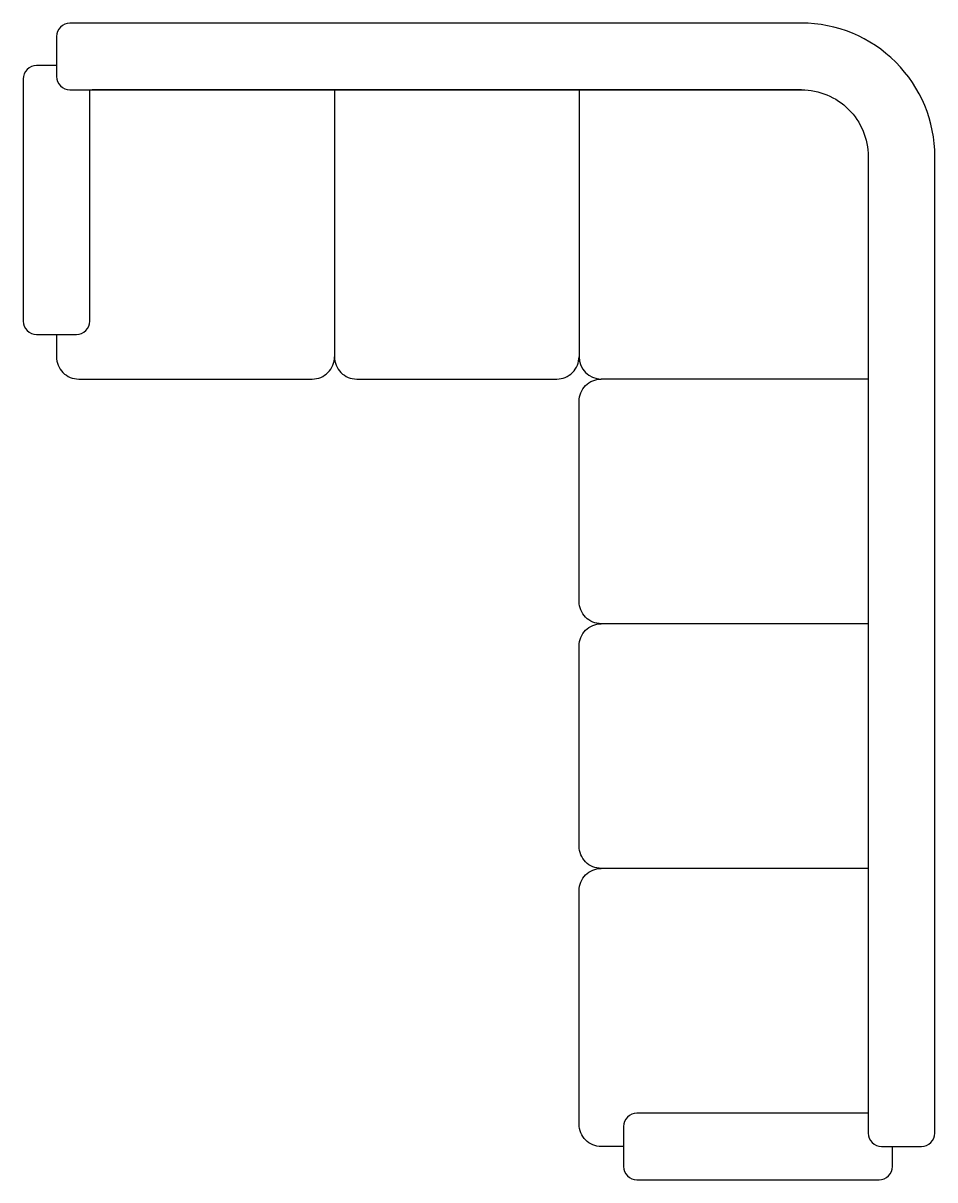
# Model space of a CAD drawing. Extents: x 23.41 to 25.46, y 23.41 to 26.01.
import ezdxf

# ---------------------------------------------------------------- set-up
doc = ezdxf.new("R2010")
doc.units = 0
doc.header["$MEASUREMENT"] = 0
doc.layers.add('A-MOBILIA', color=2, linetype='CONTINUOUS')

msp = doc.modelspace()

# ---------------------------------------------------------------- linework, layer by layer
at = {"layer": 'A-MOBILIA'}
for p, q in [((24.1119, 25.8625), (24.1119, 25.2625)), ((24.6619, 25.8625), (24.6619, 25.2625)), ((25.3119, 25.2575), (25.3119, 23.5175)), ((25.3119, 25.2125), (24.7119, 25.2125)), ((25.3119, 24.6625), (24.7119, 24.6625)), ((25.3119, 24.1125), (24.7119, 24.1125))]:
    msp.add_line(p, q, dxfattribs=at)
for points in [[(25.1619, 25.8625, -0.414214), (25.3119, 25.7125), (25.3119, 23.5175, 0.414214), (25.3419, 23.4875), (25.4319, 23.4875, 0.414214), (25.4619, 23.5175), (25.4619, 25.7125, 0.414214), (25.1619, 26.0125), (23.5169, 26.0125, 0.414214), (23.4869, 25.9825), (23.4869, 25.8925, 0.414214), (23.5169, 25.8625), (25.1619, 25.8625), (23.5669, 25.8625)], [(23.4869, 25.917), (23.4419, 25.917, 0.414214), (23.4119, 25.887), (23.4119, 25.3425, 0.414214), (23.4419, 25.3125), (23.5319, 25.3125, 0.414214), (23.5619, 25.3425), (23.5619, 25.8625)], [(23.4869, 25.3125), (23.4869, 25.2625, 0.414214), (23.5369, 25.2125), (24.0619, 25.2125, 0.414214), (24.1119, 25.2625)], [(24.1119, 25.2625, 0.414214), (24.1619, 25.2125), (24.6119, 25.2125, 0.414214), (24.6619, 25.2625)], [(24.7119, 24.6625, -0.414214), (24.6619, 24.7125), (24.6619, 25.1625, -0.414214), (24.7119, 25.2125)], [(24.7119, 24.1125, -0.414214), (24.6619, 24.1625), (24.6619, 24.6125, -0.414214), (24.7119, 24.6625)], [(24.7619, 23.4875), (24.7119, 23.4875, -0.414214), (24.6619, 23.5375), (24.6619, 24.0625, -0.414214), (24.7119, 24.1125)], [(25.3119, 23.5625), (24.7919, 23.5625, 0.414214), (24.7619, 23.5325), (24.7619, 23.4425, 0.414214), (24.7919, 23.4125), (25.3364, 23.4125, 0.414214), (25.3664, 23.4425), (25.3664, 23.4875)]]:
    msp.add_lwpolyline(points, format="xyb", dxfattribs=at)
msp.add_arc((24.7119, 25.2625), 0.05, 180, 270, dxfattribs=at)

doc.saveas('drawing.dxf')
